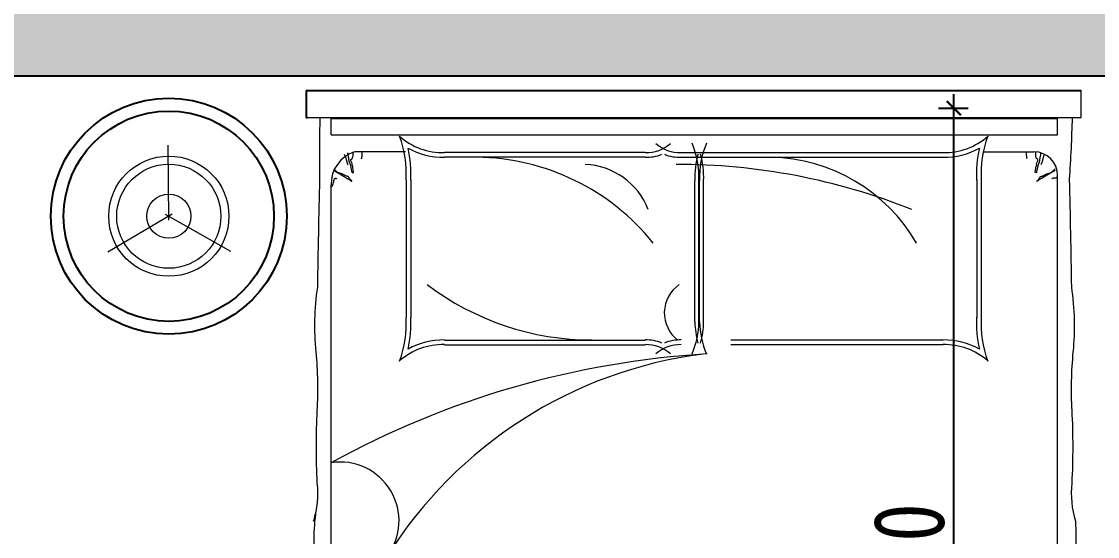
# Model space of a CAD drawing. Header units: millimetres. Extents: x -41640 to 3079702, y -5257903 to 68462.
# Drawn here: x -19604 to -17326, y 49481 to 50572 of the extents above; entities that cross this region are included whole.
import ezdxf

# ---------------------------------------------------------------- set-up
doc = ezdxf.new("R2010")
doc.units = ezdxf.units.MM
doc.header["$LTSCALE"] = 10
doc.layers.get('0').update_dxf_attribs({"color": 255})
doc.layers.get('Defpoints').update_dxf_attribs({"color": 255})
doc.layers.add('0008原建筑墙柱体', color=145, linetype='Continuous')
doc.layers.add('FURNITURE', color=2, linetype='Continuous', lineweight=5)
doc.styles.add('(图框)宋体', font='', dxfattribs={"width": 0.8})
doc.styles.get("Standard").update_dxf_attribs({"font": ''})
doc.styles.get('(图框)宋体').set_extended_font_data('SimSun')
doc.styles.get('Standard').set_extended_font_data('SimSun')
doc.dimstyles.get("Standard").update_dxf_attribs({"dimtxt": 0.18, "dimasz": 0.18, "dimexe": 0.18, "dimexo": 0.0625, "dimgap": 0.09, "dimtad": 0, "dimtih": 1, "dimtoh": 1, "dimdec": 4, "dimzin": 0, "dimdsep": 46, "dimtxsty": 'Standard', "dimcen": 0.09, "dimadec": 0, "dimazin": 0, "dimtfac": 1, "dimtdec": 4, "dimtofl": 0, "dimtmove": 0, "dimatfit": 3, "dimfxl": 1, "dimtolj": 1, "dimtzin": 0, "dimarcsym": 0})

# ---------------------------------------------------------------- blocks, each defined once
blk = doc.blocks.new('_ArchTick')
at = {"color": 0, "linetype": 'ByBlock', "const_width": 0.15}
blk.add_lwpolyline([(-0.5, -0.5), (0.5, 0.5)], dxfattribs=at)
blk = doc.blocks.new('*D462')
at = {"color": 250, "lineweight": -2}
for p, q in [((-17629.4, 48358.5), (-17629.4, 50418.5)), ((-17662, 50388.5), (-17599.4, 50388.5)), ((-17662, 48388.5), (-17599.4, 48388.5))]:
    blk.add_line(p, q, dxfattribs=at)
at = {"layer": 'Defpoints', "color": 0, "lineweight": 30}
for p in [(-17692, 50388.5), (-17629.4, 50388.5), (-17692, 48388.5)]:
    blk.add_point(p, dxfattribs=at)
at = {"color": 250, "lineweight": -2, "xscale": 30, "yscale": 30, "zscale": 30}
for p, rotation in [((-17629.4, 50388.5), 90), ((-17629.4, 48388.5), 270)]:
    blk.add_blockref('_ArchTick', p, dxfattribs=dict(at, rotation=rotation))
at = {"color": 45, "insert": (-17724.4, 49388.5), "char_height": 150, "attachment_point": 5, "rotation": 90, "style": '(图框)宋体', "bg_fill": 3, "box_fill_scale": 1.1, "bg_fill_color": 256, "bg_fill_true_color": 13158600, "bg_fill_transparency": 6342384}
blk.add_mtext('2000', dxfattribs=at)
blk = doc.blocks.new('_Dot')
at = {"color": 0, "linetype": 'ByBlock', "lineweight": -2}
blk.add_line((-0.5, 0), (-1, 0), dxfattribs=at)
at = {"color": 0, "linetype": 'ByBlock', "const_width": 0.5}
blk.add_lwpolyline([(-0.25, 0, 1), (0.25, 0, 1)], format="xyb", close=True, dxfattribs=at)
blk = doc.blocks.new('DOT')
at = {"color": 0, "linetype": 'ByBlock'}
blk.add_line((-0.35, 0), (-1, 0), dxfattribs=at)
at = {"color": 0, "linetype": 'ByBlock', "const_width": 0.35}
blk.add_lwpolyline([(-0.175, 0, 1), (0.175, 0, 1)], format="xyb", close=True, dxfattribs=at)

msp = doc.modelspace()

# ---------------------------------------------------------------- hatches: boundary and pattern name
at = {"layer": '0008原建筑墙柱体'}
h = msp.add_hatch(color=252, dxfattribs=at)
h.paths.add_polyline_path([(-20871.3, 46192), (-20671.3, 46192), (-20671.3, 50457), (-16321.1, 50457), (-16321.1, 49357), (-16081.1, 49357), (-16081.1, 50657), (-20631.3, 50657), (-20871.3, 50657)])
edge = h.paths.add_edge_path(flags=16)
edge.add_line((-20775.1, 46807.9), (-20671.3, 46807.9))
edge.add_line((-20775.1, 47067.4), (-20775.1, 46807.9))
edge.add_line((-20775.1, 47067.4), (-20775.1, 47067.4))
edge.add_line((-20775.1, 46807.9), (-20775.1, 47067.4))
edge = h.paths.add_edge_path(flags=17)
edge.add_line((-20871.3, 47144.6), (-20871.3, 47404.1))
edge.add_line((-20871.3, 47404.1), (-20871.3, 47144.6))
edge.add_line((-20871.3, 47144.6), (-20777.2, 47144.6))

# ---------------------------------------------------------------- linework, layer by layer
at = {"color": 7}
msp.add_line((-20671.3, 50457), (-16321.1, 50457), dxfattribs=at)
at = {"color": 45}
for points in [[(-19001.2, 50426), (-19001.2, 50376), (-19001.2, 50368.8), (-18998, 50368.8)], [(-19001.2, 50426), (-17360, 50426)]]:
    msp.add_lwpolyline(points, dxfattribs=at)
msp.add_circle((-19291.8, 50159.7, 0), 250, dxfattribs=at)
at = {"color": 250}
msp.add_circle((-19291.8, 50159.7, 0), 222.7, dxfattribs=at)
at = {"layer": 'FURNITURE', "color": 45}
for p, q in [((-17360, 50368.8), (-17360, 50426)), ((-17360, 50368.8), (-17360, 50426)), ((-18998, 50368.8), (-17360, 50368.8)), ((-19291.7, 50151.2, 0), (-19293, 50309.8, 0)), ((-19291.7, 50151.2, 0), (-19293, 50309.8, 0)), ((-19284.5, 50164, 0), (-19421.2, 50083.5, 0)), ((-19284.5, 50164, 0), (-19421.2, 50083.5, 0)), ((-19299.2, 50163.8, 0), (-19161.1, 50085.6, 0)), ((-19299.2, 50163.8, 0), (-19161.1, 50085.6, 0))]:
    msp.add_line(p, q, dxfattribs=at)
at = {"layer": 'FURNITURE', "color": 8}
for p, q in [((-18948, 50366.8), (-17410, 50366.8)), ((-18948, 50332), (-18948, 50366.8)), ((-18948, 50366.8), (-17410, 50366.8)), ((-18948, 50332), (-18948, 50366.8)), ((-17410, 50332), (-17410, 50366.8)), ((-17410, 50332), (-17410, 50366.8)), ((-18948, 50332), (-17410, 50332)), ((-18948, 50332), (-17410, 50332)), ((-18790.7, 50296), (-18898, 50296)), ((-18790.7, 50296), (-18898, 50296)), ((-18283.1, 50294.4), (-18708.3, 50294.4)), ((-18283.1, 50294.4), (-18708.3, 50294.4)), ((-18283.1, 50284.5), (-18708.3, 50284.5)), ((-18207.1, 50294.4), (-17652.8, 50294.4)), ((-18207.1, 50294.4), (-17652.8, 50294.4)), ((-18207.1, 50284.5), (-17652.8, 50284.5)), ((-18207.1, 50284.5), (-17652.8, 50284.5)), ((-17567.3, 50296), (-17460, 50296)), ((-17567.3, 50296), (-17460, 50296)), ((-18789.5, 50236.5), (-18789.5, 49945.5)), ((-18789.5, 50236.5), (-18789.5, 49945.5)), ((-18779.6, 50236.5), (-18779.6, 49945.5)), ((-18178.1, 49936.3), (-18178.1, 50234.9)), ((-18169.3, 49936.3), (-18169.3, 50234.9)), ((-18169.3, 49936.3), (-18169.3, 50234.9)), ((-18168.2, 49936.3), (-18168.2, 50234.9)), ((-18168.2, 49936.3), (-18168.2, 50234.9)), ((-18159.4, 49936.3), (-18159.4, 50234.9)), ((-18159.4, 49936.3), (-18159.4, 50234.9)), ((-17581.3, 50236.5), (-17581.3, 49945.5)), ((-17581.3, 50236.5), (-17581.3, 49945.5)), ((-17571.6, 50236.5), (-17571.6, 49945.5)), ((-17571.6, 50236.5), (-17571.6, 49945.5)), ((-17410, 48355), (-17410, 50246)), ((-18948, 48405), (-18948, 50226)), ((-18708.3, 49897.5), (-18283.1, 49897.5)), ((-18708.3, 49897.5), (-18283.1, 49897.5)), ((-17652.6, 49897.5), (-18101.9, 49897.5)), ((-17652.6, 49897.5), (-18101.9, 49897.5)), ((-18708.3, 49887.6), (-18283.1, 49887.6)), ((-18708.3, 49887.6), (-18283.1, 49887.6)), ((-17652.6, 49887.6), (-18101.9, 49887.6)), ((-17652.6, 49887.6), (-18101.9, 49887.6))]:
    msp.add_line(p, q, dxfattribs=at)
at = {"layer": 'FURNITURE', "color": 45}
for points in [[(-18971.9, 50368.8, 0.011146), (-18972.5, 50237.8, 0.00267), (-18977.3, 50009.3, 0.05901), (-18980.6, 49872.2, -0.038458), (-18978.1, 49748.5, 0.025508), (-18978.1, 49594.3, -0.10008), (-18985.8, 49513.5, 0.156657), (-18981.4, 49528.7, 0.063424), (-18981.1, 49407.4, 0.122052), (-18981.1, 49432, 0.024697), (-18981.1, 49100.4, 1.099833), (-18977.3, 49103.2, -0.012561), (-18982.7, 48472.7, 0.116259), (-18989.4, 48444.1, -0.149595), (-18998, 48413.2, -0.149595)], [(-17379.2, 50368.8, -0.011144), (-17385.5, 50237.8, -0.00267), (-17380.7, 50009.3, -0.05901), (-17377.4, 49872.2, 0.038458), (-17380, 49748.5, -0.025508), (-17380, 49594.3, 0.10008), (-17372.2, 49513.5, -0.007341), (-17371, 49449.5, -0.007679)]]:
    msp.add_lwpolyline(points, format="xyb", dxfattribs=at)
at = {"layer": 'FURNITURE', "color": 8}
for points in [[(-18920.2, 50290.8), (-18919.2, 50288.5), (-18918.4, 50286.4), (-18917.7, 50284.6), (-18917.2, 50283.1), (-18916.8, 50281.6), (-18916.5, 50280.4), (-18916.2, 50279.2), (-18915.9, 50278.2), (-18915.7, 50277.2), (-18915.4, 50276.2), (-18915.1, 50275.2), (-18914.8, 50274.1), (-18914.3, 50273), (-18913.9, 50271.7), (-18913.3, 50270.2), (-18912.7, 50268.5)], [(-18920.2, 50290.8), (-18919.2, 50288.5), (-18918.4, 50286.4), (-18917.7, 50284.6), (-18917.2, 50283.1), (-18916.8, 50281.6), (-18916.5, 50280.4), (-18916.2, 50279.2), (-18915.9, 50278.2), (-18915.7, 50277.2), (-18915.4, 50276.2), (-18915.1, 50275.2), (-18914.8, 50274.1), (-18914.3, 50273), (-18913.9, 50271.7), (-18913.3, 50270.2), (-18912.7, 50268.5)], [(-18903.9, 50252.5), (-18905, 50258.4), (-18905.9, 50263), (-18906.7, 50266.5), (-18907.4, 50269), (-18908, 50270.8), (-18908.5, 50272), (-18908.8, 50272.8), (-18909.2, 50273.5), (-18909.4, 50274), (-18909.6, 50274.6), (-18909.8, 50275.1), (-18909.9, 50275.7), (-18910, 50276.3), (-18910.1, 50276.9), (-18910.2, 50277.5), (-18910.3, 50278.2), (-18910.4, 50279), (-18910.5, 50279.9), (-18910.7, 50281.1), (-18911, 50282.6), (-18911.3, 50284.5), (-18911.7, 50286.9), (-18912.2, 50290), (-18912.9, 50293.7)], [(-18903.9, 50252.5), (-18905, 50258.4), (-18905.9, 50263), (-18906.7, 50266.5), (-18907.4, 50269), (-18908, 50270.8), (-18908.5, 50272), (-18908.8, 50272.8), (-18909.2, 50273.5), (-18909.4, 50274), (-18909.6, 50274.6), (-18909.8, 50275.1), (-18909.9, 50275.7), (-18910, 50276.3), (-18910.1, 50276.9), (-18910.2, 50277.5), (-18910.3, 50278.2), (-18910.4, 50279), (-18910.5, 50279.9), (-18910.7, 50281.1), (-18911, 50282.6), (-18911.3, 50284.5), (-18911.7, 50286.9), (-18912.2, 50290), (-18912.9, 50293.7)], [(-18903.9, 50252.5), (-18901.7, 50251.9), (-18900.8, 50253.5), (-18900.8, 50253.5), (-18901.9, 50261.9), (-18902.5, 50265.8), (-18903.9, 50267), (-18903.3, 50271.1), (-18906.2, 50276.8), (-18906.2, 50279.6), (-18902.7, 50282.9), (-18901.9, 50285.9), (-18901.7, 50287.4), (-18901.7, 50295.8), (-18901.7, 50294.3)], [(-18903.9, 50252.5), (-18901.7, 50251.9), (-18900.8, 50253.5), (-18900.8, 50253.5), (-18901.9, 50261.9), (-18902.5, 50265.8), (-18903.9, 50267), (-18903.3, 50271.1), (-18906.2, 50276.8), (-18906.2, 50279.6), (-18902.7, 50282.9), (-18901.9, 50285.9), (-18901.7, 50287.4), (-18901.7, 50295.8), (-18901.7, 50294.3)], [(-18883.7, 50281.3), (-18883.2, 50283.1), (-18882.9, 50284.9), (-18882.6, 50286.8), (-18882.4, 50288.6), (-18882.3, 50290.4), (-18882.2, 50292.3), (-18882.2, 50294.1), (-18882.2, 50296)], [(-18883.7, 50281.3), (-18883.2, 50283.1), (-18882.9, 50284.9), (-18882.6, 50286.8), (-18882.4, 50288.6), (-18882.3, 50290.4), (-18882.2, 50292.3), (-18882.2, 50294.1), (-18882.2, 50296)], [(-17474.3, 50281.3), (-17474.8, 50283.1), (-17475.2, 50284.9), (-17475.4, 50286.8), (-17475.6, 50288.6), (-17475.7, 50290.4), (-17475.8, 50292.3), (-17475.8, 50294.1), (-17475.8, 50296)], [(-17474.3, 50281.3), (-17474.8, 50283.1), (-17475.2, 50284.9), (-17475.4, 50286.8), (-17475.6, 50288.6), (-17475.7, 50290.4), (-17475.8, 50292.3), (-17475.8, 50294.1), (-17475.8, 50296)], [(-17454.1, 50252.5), (-17456.3, 50251.9), (-17457.3, 50253.5), (-17457.3, 50253.5), (-17456.1, 50261.9), (-17455.5, 50265.8), (-17454.1, 50267), (-17454.7, 50271.1), (-17451.8, 50276.8), (-17451.8, 50279.6), (-17455.3, 50282.9), (-17456.1, 50285.9), (-17456.3, 50287.4), (-17456.3, 50295.8), (-17456.3, 50294.3)], [(-17454.1, 50252.5), (-17456.3, 50251.9), (-17457.3, 50253.5), (-17457.3, 50253.5), (-17456.1, 50261.9), (-17455.5, 50265.8), (-17454.1, 50267), (-17454.7, 50271.1), (-17451.8, 50276.8), (-17451.8, 50279.6), (-17455.3, 50282.9), (-17456.1, 50285.9), (-17456.3, 50287.4), (-17456.3, 50295.8), (-17456.3, 50294.3)], [(-17454.1, 50252.5), (-17453, 50258.4), (-17452.1, 50263), (-17451.3, 50266.5), (-17450.6, 50269), (-17450, 50270.8), (-17449.6, 50272), (-17449.2, 50272.8), (-17448.9, 50273.5), (-17448.6, 50274), (-17448.4, 50274.6), (-17448.2, 50275.1), (-17448.1, 50275.7), (-17448, 50276.3), (-17447.9, 50276.9), (-17447.8, 50277.5), (-17447.7, 50278.2), (-17447.6, 50279), (-17447.5, 50279.9), (-17447.3, 50281.1), (-17447.1, 50282.6), (-17446.7, 50284.5), (-17446.3, 50286.9), (-17445.8, 50290), (-17445.2, 50293.7)], [(-17454.1, 50252.5), (-17453, 50258.4), (-17452.1, 50263), (-17451.3, 50266.5), (-17450.6, 50269), (-17450, 50270.8), (-17449.6, 50272), (-17449.2, 50272.8), (-17448.9, 50273.5), (-17448.6, 50274), (-17448.4, 50274.6), (-17448.2, 50275.1), (-17448.1, 50275.7), (-17448, 50276.3), (-17447.9, 50276.9), (-17447.8, 50277.5), (-17447.7, 50278.2), (-17447.6, 50279), (-17447.5, 50279.9), (-17447.3, 50281.1), (-17447.1, 50282.6), (-17446.7, 50284.5), (-17446.3, 50286.9), (-17445.8, 50290), (-17445.2, 50293.7)], [(-17437.8, 50290.8), (-17438.8, 50288.5), (-17439.7, 50286.4), (-17440.3, 50284.6), (-17440.8, 50283.1), (-17441.2, 50281.6), (-17441.6, 50280.4), (-17441.8, 50279.2), (-17442.1, 50278.2), (-17442.3, 50277.2), (-17442.6, 50276.2), (-17442.9, 50275.2), (-17443.3, 50274.1), (-17443.7, 50273), (-17444.2, 50271.7), (-17444.7, 50270.2), (-17445.4, 50268.5)], [(-17437.8, 50290.8), (-17438.8, 50288.5), (-17439.7, 50286.4), (-17440.3, 50284.6), (-17440.8, 50283.1), (-17441.2, 50281.6), (-17441.6, 50280.4), (-17441.8, 50279.2), (-17442.1, 50278.2), (-17442.3, 50277.2), (-17442.6, 50276.2), (-17442.9, 50275.2), (-17443.3, 50274.1), (-17443.7, 50273), (-17444.2, 50271.7), (-17444.7, 50270.2), (-17445.4, 50268.5)], [(-18942.5, 50257), (-18941.3, 50256.1), (-18940.2, 50255.3), (-18939.2, 50254.6), (-18938.4, 50254.1), (-18937.6, 50253.7), (-18937, 50253.3), (-18936.4, 50253), (-18935.8, 50252.8), (-18935.3, 50252.5), (-18934.8, 50252.2), (-18934.4, 50252), (-18933.9, 50251.7), (-18933.5, 50251.5), (-18933.1, 50251.2), (-18932.7, 50250.9), (-18932.2, 50250.7), (-18931.8, 50250.4), (-18931.3, 50250.1), (-18930.9, 50249.8), (-18930.4, 50249.5), (-18929.9, 50249.2), (-18929.3, 50248.9), (-18928.8, 50248.5), (-18928.1, 50248.1), (-18927.5, 50247.8), (-18926.8, 50247.3), (-18926.1, 50246.9), (-18925.4, 50246.5), (-18924.6, 50246.1), (-18923.9, 50245.6), (-18923.2, 50245.2), (-18922.5, 50244.8), (-18921.8, 50244.4), (-18921.2, 50244), (-18920.6, 50243.6), (-18920, 50243.2), (-18919.5, 50242.8), (-18918.9, 50242.5), (-18918.4, 50242.1), (-18917.8, 50241.8), (-18917.3, 50241.5), (-18916.8, 50241.2), (-18916.3, 50240.8), (-18915.7, 50240.5), (-18915.2, 50240.2), (-18914.7, 50239.9), (-18914.1, 50239.6), (-18913.5, 50239.3), (-18913, 50239.1), (-18912.4, 50238.8), (-18911.8, 50238.5), (-18911.2, 50238.2), (-18910.6, 50237.8), (-18910, 50237.5), (-18909.5, 50237.2), (-18908.9, 50236.8), (-18908.4, 50236.5), (-18908, 50236.1), (-18907.5, 50235.7), (-18907.1, 50235.4), (-18906.7, 50235.1), (-18906.3, 50234.8), (-18905.9, 50234.5), (-18905.6, 50234.3), (-18905.2, 50234.2), (-18904.9, 50234.1), (-18904.6, 50234.1), (-18904.4, 50234.1), (-18904.2, 50234.1), (-18904.1, 50234.3), (-18904.2, 50234.4), (-18904.3, 50234.6), (-18904.5, 50234.8), (-18904.9, 50235.1), (-18905.3, 50235.4), (-18905.8, 50235.8), (-18906.4, 50236.2), (-18906.9, 50236.6), (-18907.5, 50237.2), (-18908, 50237.7), (-18908.4, 50238.4), (-18908.8, 50239.1), (-18909.2, 50239.8), (-18909.6, 50240.6), (-18910, 50241.3), (-18910.4, 50242), (-18910.9, 50242.6), (-18911.4, 50243.1), (-18912, 50243.5), (-18912.7, 50243.8), (-18913.4, 50244.1), (-18914.2, 50244.3), (-18915, 50244.5), (-18915.8, 50244.7), (-18916.7, 50245), (-18917.5, 50245.3), (-18918.3, 50245.7), (-18919.1, 50246.1), (-18920, 50246.6), (-18920.8, 50247.1), (-18921.6, 50247.6), (-18922.5, 50248.1), (-18923.3, 50248.6), (-18924.3, 50249), (-18925.2, 50249.4), (-18926.1, 50249.7), (-18927.1, 50249.9), (-18928, 50250.2), (-18929, 50250.4), (-18929.8, 50250.5), (-18930.7, 50250.7), (-18931.4, 50250.9), (-18932.1, 50251.1), (-18932.7, 50251.3), (-18933.3, 50251.5), (-18933.8, 50251.8), (-18934.2, 50252), (-18934.6, 50252.3), (-18935, 50252.6), (-18935.3, 50252.9), (-18935.7, 50253.2), (-18936, 50253.5), (-18936.3, 50253.8), (-18936.7, 50254.2), (-18937, 50254.6), (-18937.3, 50254.9), (-18937.7, 50255.3), (-18938.1, 50255.7), (-18938.5, 50256.1), (-18939, 50256.5), (-18939.5, 50256.9), (-18940, 50257.4), (-18940.5, 50258), (-18941.2, 50258.6), (-18941.8, 50259.3), (-18942.5, 50260.1)], [(-18942.5, 50257), (-18941.3, 50256.1), (-18940.2, 50255.3), (-18939.2, 50254.6), (-18938.4, 50254.1), (-18937.6, 50253.7), (-18937, 50253.3), (-18936.4, 50253), (-18935.8, 50252.8), (-18935.3, 50252.5), (-18934.8, 50252.2), (-18934.4, 50252), (-18933.9, 50251.7), (-18933.5, 50251.5), (-18933.1, 50251.2), (-18932.7, 50250.9), (-18932.2, 50250.7), (-18931.8, 50250.4), (-18931.3, 50250.1), (-18930.9, 50249.8), (-18930.4, 50249.5), (-18929.9, 50249.2), (-18929.3, 50248.9), (-18928.8, 50248.5), (-18928.1, 50248.1), (-18927.5, 50247.8), (-18926.8, 50247.3), (-18926.1, 50246.9), (-18925.4, 50246.5), (-18924.6, 50246.1), (-18923.9, 50245.6), (-18923.2, 50245.2), (-18922.5, 50244.8), (-18921.8, 50244.4), (-18921.2, 50244), (-18920.6, 50243.6), (-18920, 50243.2), (-18919.5, 50242.8), (-18918.9, 50242.5), (-18918.4, 50242.1), (-18917.8, 50241.8), (-18917.3, 50241.5), (-18916.8, 50241.2), (-18916.3, 50240.8), (-18915.7, 50240.5), (-18915.2, 50240.2), (-18914.7, 50239.9), (-18914.1, 50239.6), (-18913.5, 50239.3), (-18913, 50239.1), (-18912.4, 50238.8), (-18911.8, 50238.5), (-18911.2, 50238.2), (-18910.6, 50237.8), (-18910, 50237.5), (-18909.5, 50237.2), (-18908.9, 50236.8), (-18908.4, 50236.5), (-18908, 50236.1), (-18907.5, 50235.7), (-18907.1, 50235.4), (-18906.7, 50235.1), (-18906.3, 50234.8), (-18905.9, 50234.5), (-18905.6, 50234.3), (-18905.2, 50234.2), (-18904.9, 50234.1), (-18904.6, 50234.1), (-18904.4, 50234.1), (-18904.2, 50234.1), (-18904.1, 50234.3), (-18904.2, 50234.4), (-18904.3, 50234.6), (-18904.5, 50234.8), (-18904.9, 50235.1), (-18905.3, 50235.4), (-18905.8, 50235.8), (-18906.4, 50236.2), (-18906.9, 50236.6), (-18907.5, 50237.2), (-18908, 50237.7), (-18908.4, 50238.4), (-18908.8, 50239.1), (-18909.2, 50239.8), (-18909.6, 50240.6), (-18910, 50241.3), (-18910.4, 50242), (-18910.9, 50242.6), (-18911.4, 50243.1), (-18912, 50243.5), (-18912.7, 50243.8), (-18913.4, 50244.1), (-18914.2, 50244.3), (-18915, 50244.5), (-18915.8, 50244.7), (-18916.7, 50245), (-18917.5, 50245.3), (-18918.3, 50245.7), (-18919.1, 50246.1), (-18920, 50246.6), (-18920.8, 50247.1), (-18921.6, 50247.6), (-18922.5, 50248.1), (-18923.3, 50248.6), (-18924.3, 50249), (-18925.2, 50249.4), (-18926.1, 50249.7), (-18927.1, 50249.9), (-18928, 50250.2), (-18929, 50250.4), (-18929.8, 50250.5), (-18930.7, 50250.7), (-18931.4, 50250.9), (-18932.1, 50251.1), (-18932.7, 50251.3), (-18933.3, 50251.5), (-18933.8, 50251.8), (-18934.2, 50252), (-18934.6, 50252.3), (-18935, 50252.6), (-18935.3, 50252.9), (-18935.7, 50253.2), (-18936, 50253.5), (-18936.3, 50253.8), (-18936.7, 50254.2), (-18937, 50254.6), (-18937.3, 50254.9), (-18937.7, 50255.3), (-18938.1, 50255.7), (-18938.5, 50256.1), (-18939, 50256.5), (-18939.5, 50256.9), (-18940, 50257.4), (-18940.5, 50258), (-18941.2, 50258.6), (-18941.8, 50259.3), (-18942.5, 50260.1)], [(-17415.5, 50257), (-17416.7, 50256.1), (-17417.8, 50255.3), (-17418.8, 50254.6), (-17419.7, 50254.1), (-17420.4, 50253.7), (-17421.1, 50253.3), (-17421.7, 50253), (-17422.2, 50252.8), (-17422.7, 50252.5), (-17423.2, 50252.2), (-17423.7, 50252), (-17424.1, 50251.7), (-17424.5, 50251.5), (-17425, 50251.2), (-17425.4, 50250.9), (-17425.8, 50250.7), (-17426.2, 50250.4), (-17426.7, 50250.1), (-17427.1, 50249.8), (-17427.6, 50249.5), (-17428.1, 50249.2), (-17428.7, 50248.9), (-17429.3, 50248.5), (-17429.9, 50248.1), (-17430.5, 50247.8), (-17431.2, 50247.3), (-17431.9, 50246.9), (-17432.7, 50246.5), (-17433.4, 50246.1), (-17434.1, 50245.6), (-17434.8, 50245.2), (-17435.5, 50244.8), (-17436.2, 50244.4), (-17436.8, 50244), (-17437.4, 50243.6), (-17438, 50243.2), (-17438.6, 50242.8), (-17439.1, 50242.5), (-17439.6, 50242.1), (-17440.2, 50241.8), (-17440.7, 50241.5), (-17441.2, 50241.2), (-17441.8, 50240.8), (-17442.3, 50240.5), (-17442.8, 50240.2), (-17443.4, 50239.9), (-17443.9, 50239.6), (-17444.5, 50239.3), (-17445.1, 50239.1), (-17445.7, 50238.8), (-17446.3, 50238.5), (-17446.9, 50238.2), (-17447.4, 50237.8), (-17448, 50237.5), (-17448.6, 50237.2), (-17449.1, 50236.8), (-17449.6, 50236.5), (-17450.1, 50236.1), (-17450.5, 50235.7), (-17450.9, 50235.4), (-17451.3, 50235.1), (-17451.7, 50234.8), (-17452.1, 50234.5), (-17452.5, 50234.3), (-17452.8, 50234.2), (-17453.1, 50234.1), (-17453.4, 50234.1), (-17453.7, 50234.1), (-17453.8, 50234.1), (-17453.9, 50234.3), (-17453.9, 50234.4), (-17453.7, 50234.6), (-17453.5, 50234.8), (-17453.1, 50235.1), (-17452.7, 50235.4), (-17452.2, 50235.8), (-17451.6, 50236.2), (-17451.1, 50236.6), (-17450.5, 50237.2), (-17450, 50237.7), (-17449.6, 50238.4), (-17449.2, 50239.1), (-17448.8, 50239.8), (-17448.4, 50240.6), (-17448, 50241.3), (-17447.6, 50242), (-17447.1, 50242.6), (-17446.6, 50243.1), (-17446, 50243.5), (-17445.3, 50243.8), (-17444.6, 50244.1), (-17443.8, 50244.3), (-17443, 50244.5), (-17442.2, 50244.7), (-17441.4, 50245), (-17440.5, 50245.3), (-17439.7, 50245.7), (-17438.9, 50246.1), (-17438.1, 50246.6), (-17437.2, 50247.1), (-17436.4, 50247.6), (-17435.6, 50248.1), (-17434.7, 50248.6), (-17433.8, 50249), (-17432.8, 50249.4), (-17431.9, 50249.7), (-17430.9, 50249.9), (-17430, 50250.2), (-17429.1, 50250.4), (-17428.2, 50250.5), (-17427.3, 50250.7), (-17426.6, 50250.9), (-17425.9, 50251.1), (-17425.3, 50251.3), (-17424.7, 50251.5), (-17424.3, 50251.8), (-17423.8, 50252), (-17423.4, 50252.3), (-17423, 50252.6), (-17422.7, 50252.9), (-17422.4, 50253.2), (-17422, 50253.5), (-17421.7, 50253.8), (-17421.4, 50254.2), (-17421, 50254.6), (-17420.7, 50254.9), (-17420.3, 50255.3), (-17419.9, 50255.7), (-17419.5, 50256.1), (-17419, 50256.5), (-17418.6, 50256.9), (-17418, 50257.4), (-17417.5, 50258), (-17416.9, 50258.6), (-17416.2, 50259.3), (-17415.5, 50260.1)], [(-17415.5, 50257), (-17416.7, 50256.1), (-17417.8, 50255.3), (-17418.8, 50254.6), (-17419.7, 50254.1), (-17420.4, 50253.7), (-17421.1, 50253.3), (-17421.7, 50253), (-17422.2, 50252.8), (-17422.7, 50252.5), (-17423.2, 50252.2), (-17423.7, 50252), (-17424.1, 50251.7), (-17424.5, 50251.5), (-17425, 50251.2), (-17425.4, 50250.9), (-17425.8, 50250.7), (-17426.2, 50250.4), (-17426.7, 50250.1), (-17427.1, 50249.8), (-17427.6, 50249.5), (-17428.1, 50249.2), (-17428.7, 50248.9), (-17429.3, 50248.5), (-17429.9, 50248.1), (-17430.5, 50247.8), (-17431.2, 50247.3), (-17431.9, 50246.9), (-17432.7, 50246.5), (-17433.4, 50246.1), (-17434.1, 50245.6), (-17434.8, 50245.2), (-17435.5, 50244.8), (-17436.2, 50244.4), (-17436.8, 50244), (-17437.4, 50243.6), (-17438, 50243.2), (-17438.6, 50242.8), (-17439.1, 50242.5), (-17439.6, 50242.1), (-17440.2, 50241.8), (-17440.7, 50241.5), (-17441.2, 50241.2), (-17441.8, 50240.8), (-17442.3, 50240.5), (-17442.8, 50240.2), (-17443.4, 50239.9), (-17443.9, 50239.6), (-17444.5, 50239.3), (-17445.1, 50239.1), (-17445.7, 50238.8), (-17446.3, 50238.5), (-17446.9, 50238.2), (-17447.4, 50237.8), (-17448, 50237.5), (-17448.6, 50237.2), (-17449.1, 50236.8), (-17449.6, 50236.5), (-17450.1, 50236.1), (-17450.5, 50235.7), (-17450.9, 50235.4), (-17451.3, 50235.1), (-17451.7, 50234.8), (-17452.1, 50234.5), (-17452.5, 50234.3), (-17452.8, 50234.2), (-17453.1, 50234.1), (-17453.4, 50234.1), (-17453.7, 50234.1), (-17453.8, 50234.1), (-17453.9, 50234.3), (-17453.9, 50234.4), (-17453.7, 50234.6), (-17453.5, 50234.8), (-17453.1, 50235.1), (-17452.7, 50235.4), (-17452.2, 50235.8), (-17451.6, 50236.2), (-17451.1, 50236.6), (-17450.5, 50237.2), (-17450, 50237.7), (-17449.6, 50238.4), (-17449.2, 50239.1), (-17448.8, 50239.8), (-17448.4, 50240.6), (-17448, 50241.3), (-17447.6, 50242), (-17447.1, 50242.6), (-17446.6, 50243.1), (-17446, 50243.5), (-17445.3, 50243.8), (-17444.6, 50244.1), (-17443.8, 50244.3), (-17443, 50244.5), (-17442.2, 50244.7), (-17441.4, 50245), (-17440.5, 50245.3), (-17439.7, 50245.7), (-17438.9, 50246.1), (-17438.1, 50246.6), (-17437.2, 50247.1), (-17436.4, 50247.6), (-17435.6, 50248.1), (-17434.7, 50248.6), (-17433.8, 50249), (-17432.8, 50249.4), (-17431.9, 50249.7), (-17430.9, 50249.9), (-17430, 50250.2), (-17429.1, 50250.4), (-17428.2, 50250.5), (-17427.3, 50250.7), (-17426.6, 50250.9), (-17425.9, 50251.1), (-17425.3, 50251.3), (-17424.7, 50251.5), (-17424.3, 50251.8), (-17423.8, 50252), (-17423.4, 50252.3), (-17423, 50252.6), (-17422.7, 50252.9), (-17422.4, 50253.2), (-17422, 50253.5), (-17421.7, 50253.8), (-17421.4, 50254.2), (-17421, 50254.6), (-17420.7, 50254.9), (-17420.3, 50255.3), (-17419.9, 50255.7), (-17419.5, 50256.1), (-17419, 50256.5), (-17418.6, 50256.9), (-17418, 50257.4), (-17417.5, 50258), (-17416.9, 50258.6), (-17416.2, 50259.3), (-17415.5, 50260.1)], [(-18948, 50222.9), (-18946.8, 50222.5), (-18945.8, 50223), (-18944.9, 50224.4), (-18944.2, 50226.2), (-18943.6, 50228.5), (-18943, 50230.9), (-18942.5, 50233.2), (-18942.1, 50235.3), (-18941.6, 50236.9), (-18941.2, 50238.2), (-18940.7, 50239), (-18940.3, 50239.6), (-18939.8, 50239.9), (-18939.4, 50240.1), (-18938.9, 50240), (-18938.5, 50239.9), (-18938, 50239.8), (-18937.6, 50239.6), (-18937.1, 50239.4), (-18936.8, 50239.2), (-18936.4, 50239), (-18936.2, 50238.9), (-18936, 50238.8), (-18936, 50238.8)], [(-18948, 50222.9), (-18946.8, 50222.5), (-18945.8, 50223), (-18944.9, 50224.4), (-18944.2, 50226.2), (-18943.6, 50228.5), (-18943, 50230.9), (-18942.5, 50233.2), (-18942.1, 50235.3), (-18941.6, 50236.9), (-18941.2, 50238.2), (-18940.7, 50239), (-18940.3, 50239.6), (-18939.8, 50239.9), (-18939.4, 50240.1), (-18938.9, 50240), (-18938.5, 50239.9), (-18938, 50239.8), (-18937.6, 50239.6), (-18937.1, 50239.4), (-18936.8, 50239.2), (-18936.4, 50239), (-18936.2, 50238.9), (-18936, 50238.8), (-18936, 50238.8)], [(-17410, 50242.9), (-17411.2, 50242.1), (-17412.2, 50241.4), (-17413.1, 50240.9), (-17413.8, 50240.6), (-17414.4, 50240.4), (-17415, 50240.3), (-17415.5, 50240.3), (-17416, 50240.3), (-17416.4, 50240.3), (-17416.9, 50240.3), (-17417.3, 50240.3), (-17417.8, 50240.2), (-17418.2, 50240.2), (-17418.6, 50240.1), (-17419.1, 50240), (-17419.5, 50239.9), (-17420, 50239.8), (-17420.4, 50239.6), (-17420.9, 50239.4), (-17421.3, 50239.2), (-17421.6, 50239), (-17421.8, 50238.9), (-17422, 50238.8), (-17422.1, 50238.8)], [(-17410, 50242.9), (-17411.2, 50242.1), (-17412.2, 50241.4), (-17413.1, 50240.9), (-17413.8, 50240.6), (-17414.4, 50240.4), (-17415, 50240.3), (-17415.5, 50240.3), (-17416, 50240.3), (-17416.4, 50240.3), (-17416.9, 50240.3), (-17417.3, 50240.3), (-17417.8, 50240.2), (-17418.2, 50240.2), (-17418.6, 50240.1), (-17419.1, 50240), (-17419.5, 50239.9), (-17420, 50239.8), (-17420.4, 50239.6), (-17420.9, 50239.4), (-17421.3, 50239.2), (-17421.6, 50239), (-17421.8, 50238.9), (-17422, 50238.8), (-17422.1, 50238.8)]]:
    msp.add_lwpolyline(points, dxfattribs=at)
at = {"layer": 'FURNITURE', "color": 45}
for radius in [127.3, 46.7]:
    msp.add_circle((-19291.8, 50159.7, 0), radius, dxfattribs=at)
at = {"layer": 'FURNITURE', "color": 8}
msp.add_circle((-19291.8, 50159.7, 0), 110.3, dxfattribs=at)
for centre, radius, start, end in [((-19014.2, 50250.2), 225.2, 356.5245, 20.485), ((-18712, 50431.9), 137.5, 228.4161, 271.5527), ((-19014.2, 50250.2), 225.2, 356.5245, 20.485), ((-18712, 50431.9), 137.5, 228.4161, 271.5527), ((-17649, 50431.9), 137.5, 268.4473, 311.5839), ((-17649, 50431.9), 137.5, 268.4473, 311.5839), ((-17346.8, 50250.2), 225.2, 159.515, 183.4755), ((-17346.8, 50250.2), 225.2, 159.515, 183.4755), ((-19014.2, 50250.2), 235.1, 356.5245, 13.2301), ((-18712, 50431.9), 147.4, 240.1487, 271.5527), ((-18712, 50431.9), 147.4, 240.1487, 271.5527), ((-18280.7, 50370.1), 75.8, 268.1988, 312.1405), ((-18280.7, 50370.1), 75.8, 268.1988, 312.1405), ((-18209.5, 50370.1), 75.8, 227.8595, 271.8012), ((-18209.5, 50370.1), 75.8, 227.8595, 271.8012), ((-18360.8, 50240.6), 191.6, 358.3923, 22.6023), ((-18360.8, 50240.6), 191.6, 358.3923, 22.6023), ((-17976.7, 50240.6), 191.6, 157.3977, 181.6077), ((-17976.7, 50240.6), 191.6, 157.3977, 181.6077), ((-17648.9, 50431.9), 147.4, 268.4473, 299.8513), ((-17346.7, 50250.2), 235.1, 166.7699, 183.4755), ((-18877.6, 50228.5), 70.5, 106.8568, 182.0678), ((-18877.6, 50228.5), 70.5, 106.8568, 182.0678), ((-18644.9, 49799.3), 485.2, 38.7191, 89.4187), ((-18644.9, 49799.3), 485.2, 38.7191, 89.4187), ((-18280.7, 50370.1), 85.7, 268.1988, 292.4287), ((-18280.7, 50370.1), 85.7, 268.1988, 292.4287), ((-18209.5, 50370.1), 85.7, 247.5713, 271.8012), ((-18209.5, 50370.1), 85.7, 247.5713, 271.8012), ((-17976.7, 50240.6), 201.5, 165.4484, 181.6077), ((-18360.8, 50240.6), 201.5, 358.3923, 14.5516), ((-18360.8, 50240.6), 201.5, 358.3923, 14.5516), ((-18024.8, 49918.6), 366, 30.222, 88.7571), ((-18024.8, 49918.6), 366, 30.222, 88.7571), ((-17460, 50246), 50, 0, 90), ((-17460, 50246), 50, 0, 90), ((-18416.9, 50118.9), 150.7, 21.3426, 87.3914), ((-18416.9, 50118.9), 150.7, 21.3426, 87.3914), ((-18215.7, 48931.9), 1337.6, 68.1921, 90.0925), ((-18215.7, 48931.9), 1337.6, 68.1921, 90.0925), ((-18395.4, 50475.9), 578.4, 232.8445, 269.9577), ((-18395.4, 50475.9), 578.4, 232.8445, 269.9577), ((-18170.3, 49955.1), 72.4, 124.2885, 232.7468), ((-18170.3, 49955.1), 72.4, 124.2885, 232.7468), ((-19014.2, 49931.8), 225.2, 339.515, 3.4755), ((-19014.2, 49931.8), 225.2, 339.515, 3.4755), ((-19014.2, 49931.8), 235.1, 346.7699, 3.4755), ((-18360.8, 49941.7), 191.6, 337.3977, 358.3923), ((-18360.8, 49941.7), 191.6, 337.3977, 358.3923), ((-17976.7, 49941.7), 191.6, 181.6077, 202.6023), ((-17976.7, 49941.7), 191.6, 181.6077, 202.6023), ((-17346.7, 49931.8), 235.1, 176.5245, 193.2301), ((-17346.7, 49931.8), 235.1, 176.5245, 193.2301), ((-17346.8, 49931.8), 225.2, 176.5245, 200.485), ((-17346.8, 49931.8), 225.2, 176.5245, 200.485), ((-17976.7, 49941.7), 201.5, 181.6077, 194.5516), ((-17976.7, 49941.7), 201.5, 181.6077, 194.5516), ((-18360.8, 49941.7), 201.5, 345.4484, 358.3923), ((-18360.8, 49941.7), 201.5, 345.4484, 358.3923), ((-18712, 49750.2), 147.4, 88.4473, 119.8513), ((-18712, 49750.2), 147.4, 88.4473, 119.8513), ((-18280.7, 49811.9), 85.7, 67.5713, 91.8012), ((-18280.7, 49811.9), 85.7, 67.5713, 91.8012), ((-18209.5, 49811.9), 85.7, 88.1988, 112.4287), ((-18209.5, 49811.9), 85.7, 88.1988, 112.4287), ((-17648.9, 49750.2), 147.4, 60.1487, 91.5527), ((-17648.9, 49750.2), 147.4, 60.1487, 91.5527), ((-18036.7, 47979.8), 1891.8, 93.5024, 118.7976), ((-18036.7, 47979.8), 1891.8, 93.5024, 118.7976), ((-18712, 49750.2), 137.5, 88.4473, 131.5839), ((-18712, 49750.2), 137.5, 88.4473, 131.5839), ((-18280.7, 49811.9), 75.8, 47.8595, 91.8012), ((-18280.7, 49811.9), 75.8, 47.8595, 91.8012), ((-18209.5, 49811.9), 75.8, 88.1988, 132.1405), ((-18209.5, 49811.9), 75.8, 88.1988, 132.1405), ((-17649, 49750.2), 137.5, 48.4161, 91.5527), ((-17649, 49750.2), 137.5, 48.4161, 91.5527), ((-18042.7, 48947.3), 928, 97.3056, 147.9768), ((-18042.7, 48947.3), 928, 97.3056, 147.9768), ((-18929.1, 49514.4), 124.7, 323.0265, 98.714), ((-18929.1, 49514.4), 124.7, 323.0265, 98.714)]:
    msp.add_arc(centre, radius, start, end, dxfattribs=at)

# ---------------------------------------------------------------- next in the draw order: dimensions: what is measured, and where the dimension line sits
at = {"color": 250}
dim = msp.add_linear_dim(base=(-17629.4, 50388.5), p1=(-17692, 48388.5), p2=(-17692, 50388.5), angle=90, dimstyle='Standard', override={"dimtxt": 150, "dimasz": 30, "dimexe": 30, "dimexo": 30, "dimgap": 20, "dimtad": 1, "dimtih": 0, "dimtoh": 0, "dimdec": 0, "dimzin": 8, "dimdsep": 44, "dimtxsty": '(图框)宋体', "dimblk": 'ArchTick', "dimcen": 0.6, "dimdle": 30, "dimclrd": 250, "dimclre": 250, "dimclrt": 45, "dimtdec": 0, "dimtofl": 1, "dimtmove": 1, "dimldrblk": 'DOT', "dimfxl": 150, "dimfxlon": 1, "dimtfill": 1, "dimtolj": 0, "dimtzin": 8, "dimarcsym": 1}, dxfattribs=at)
dim.commit()
dim.dimension.update_dxf_attribs({"geometry": '*D462', "text_midpoint": (-17724.4, 49388.5)})

doc.saveas('drawing.dxf')
